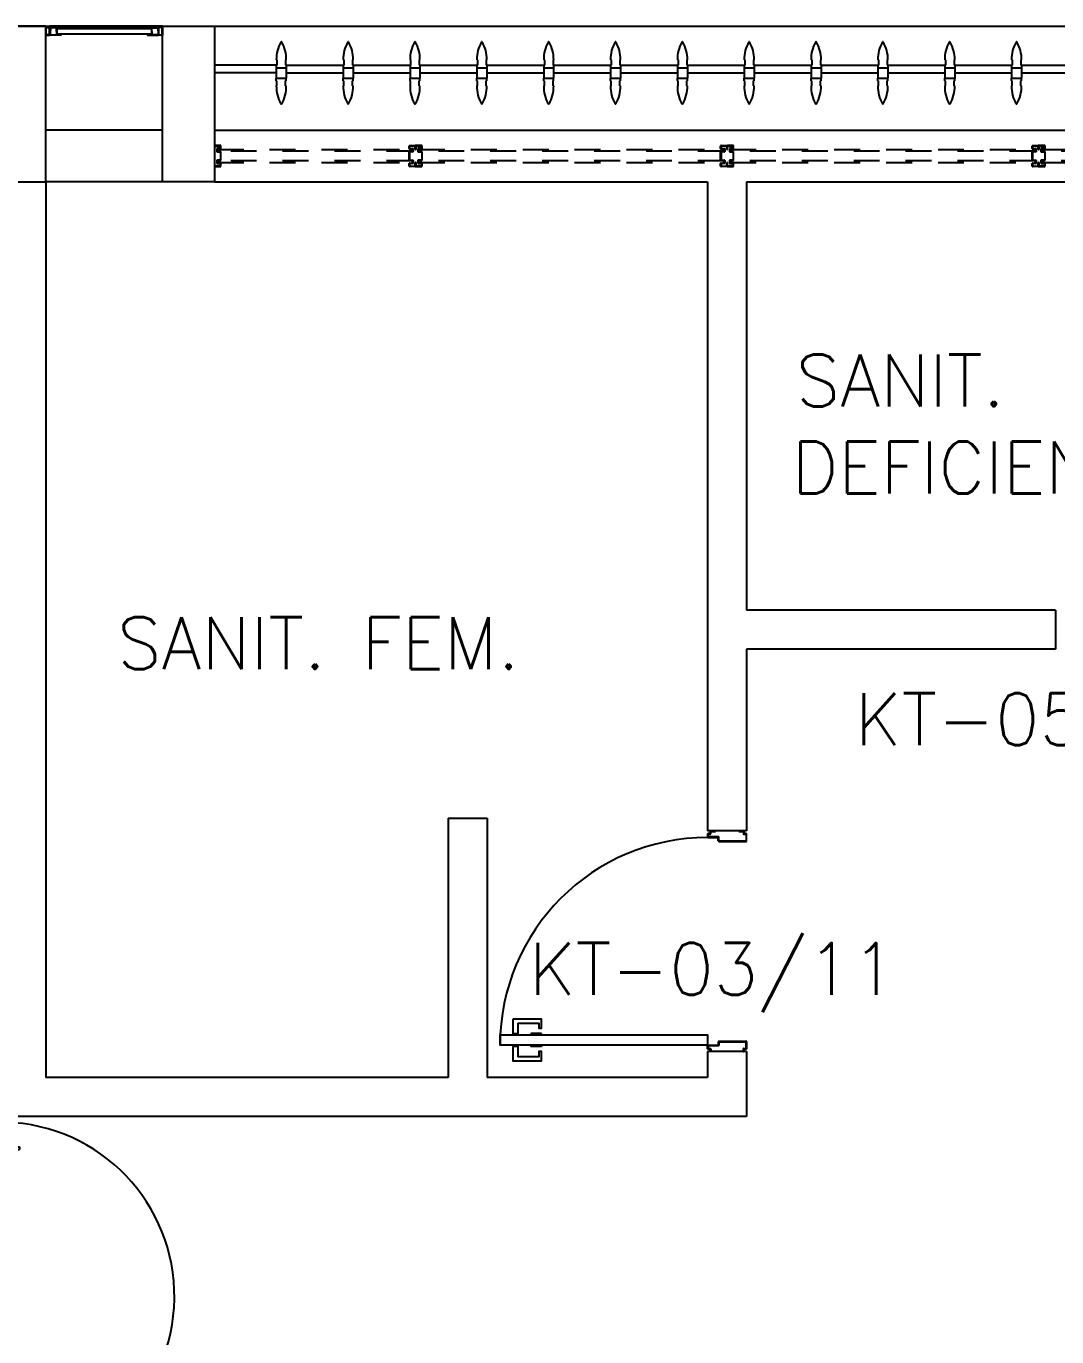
# Model space of a CAD drawing. Header units: millimetres. Extents: x 2686 to 2939, y 1294 to 1441.
# Drawn here: x 2803.6 to 2807.57, y 1433.53 to 1438.57 of the extents above; entities that cross this region are included whole.
import ezdxf

# ---------------------------------------------------------------- set-up
doc = ezdxf.new("R2010")
doc.units = ezdxf.units.MM
doc.linetypes.add('HIDDEN', pattern=[0.375, 0.25, -0.125])
for name, color, linetype in [('AR-ALV', 2, 'Continuous'), ('AR-ESCADA', 2, 'Continuous'), ('AR-ESQ', 1, 'Continuous'), ('AR-ESTC', 3, 'Continuous'), ('AR-PORTA', 1, 'Continuous'), ('AR-VIDRO', 2, 'Continuous'), ('BR-PAINEL', 1, 'Continuous'), ('BR-SUPORTE', 1, 'Continuous'), ('DT-ESQ-BAGUETE-C', 1, 'Continuous'), ('DT-ESQ-PERFIL CADEIRA-C', 2, 'Continuous'), ('DT-ESQ-PERFIL CADEIRA-V', 2, 'Continuous'), ('DT-ESQ-VENEZIANA-C', 1, 'Continuous'), ('DT-ESQ-VENEZIANA-V', 1, 'Continuous'), ('DT-ESQ-VIDRO-PROJ', 32, 'HIDDEN'), ('DT-TXTMOD', 1, 'Continuous'), ('ENDEREÇO', 2, 'Continuous'), ('ibio', 2, 'Continuous'), ('maçaneta', 1, 'Continuous'), ('montantes', 1, 'Continuous'), ('mov', 1, 'Continuous'), ('PM-PERFIL U-C', 2, 'Continuous'), ('pm1', 2, 'Continuous'), ('TEXTO', 2, 'Continuous')]:
    doc.layers.add(name, color=color, linetype=linetype)
doc.styles.add('S10', font='simplex.shx', dxfattribs={"height": 0.1})
doc.styles.add('UNB-100', font='simplex.shx', dxfattribs={"height": 0.2})
doc.styles.add('UNB1-100', font='simplex.shx', dxfattribs={"height": 0.2})

# ---------------------------------------------------------------- blocks, each defined once
blk = doc.blocks.new('EF59-P')
at = {"layer": 'DT-ESQ-VIDRO-PROJ', "ltscale": 0.1}
for points in [[(0.025, -0.1285), (0.025, -0.1385, -0.414214), (0.0235, -0.14), (0.0015, -0.14, -0.414214), (0, -0.1385), (0, -0.125), (0.0015, -0.125), (0.0015, -0.138, 0.414214), (0.002, -0.1385), (0.023, -0.1385, 0.414214), (0.0235, -0.138), (0.0235, -0.1285), (0.0105, -0.1285, -0.414214), (0.009, -0.127), (0.009, -0.117, -0.414214), (0.0105, -0.1155), (0.0235, -0.1155), (0.0235, -0.0845), (0.0105, -0.0845, -0.414214), (0.009, -0.083), (0.009, -0.073, -0.414214), (0.0105, -0.0715), (0.0235, -0.0715), (0.0235, -0.062, 0.414214), (0.023, -0.0615), (0.002, -0.0615, 0.414214), (0.0015, -0.062), (0.0015, -0.075), (0, -0.075), (0, -0.0615, -0.414214), (0.0015, -0.06), (0.0235, -0.06, -0.414214), (0.025, -0.0615), (0.025, -0.0715, -0.414214), (0.0235, -0.073), (0.0105, -0.073), (0.0105, -0.083), (0.0235, -0.083), (0.0235, -0.083, -0.414214), (0.025, -0.0845), (0.025, -0.1155, -0.414214), (0.0235, -0.117), (0.0235, -0.117), (0.0105, -0.117), (0.0105, -0.127), (0.0235, -0.127, -0.414214)], [(0.75, -0.1285), (0.75, -0.1385, 0.414214), (0.7515, -0.14), (0.7735, -0.14, 0.414214), (0.775, -0.1385), (0.775, -0.125), (0.7735, -0.125), (0.7735, -0.138, -0.414214), (0.773, -0.1385), (0.752, -0.1385, -0.414214), (0.7515, -0.138), (0.7515, -0.1285), (0.7645, -0.1285, 0.414214), (0.766, -0.127), (0.766, -0.117, 0.414214), (0.7645, -0.1155), (0.7515, -0.1155), (0.7515, -0.0845), (0.7645, -0.0845, 0.414214), (0.766, -0.083), (0.766, -0.073, 0.414214), (0.7645, -0.0715), (0.7515, -0.0715), (0.7515, -0.062, -0.414214), (0.752, -0.0615), (0.773, -0.0615, -0.414214), (0.7735, -0.062), (0.7735, -0.075), (0.775, -0.075), (0.775, -0.0615, 0.414214), (0.7735, -0.06), (0.7515, -0.06, 0.414214), (0.75, -0.0615), (0.75, -0.0715, 0.414214), (0.7515, -0.073), (0.7645, -0.073), (0.7645, -0.083), (0.7515, -0.083), (0.7515, -0.083, 0.414214), (0.75, -0.0845), (0.75, -0.1155, 0.414214), (0.7515, -0.117), (0.7515, -0.117), (0.7645, -0.117), (0.7645, -0.127), (0.7515, -0.127, 0.414214)], [(0.8, -0.1285), (0.8, -0.1385, -0.414214), (0.7985, -0.14), (0.7765, -0.14, -0.414214), (0.775, -0.1385), (0.775, -0.125), (0.7765, -0.125), (0.7765, -0.138, 0.414214), (0.777, -0.1385), (0.798, -0.1385, 0.414214), (0.7985, -0.138), (0.7985, -0.1285), (0.7855, -0.1285, -0.414214), (0.784, -0.127), (0.784, -0.117, -0.414214), (0.7855, -0.1155), (0.7985, -0.1155), (0.7985, -0.0845), (0.7855, -0.0845, -0.414214), (0.784, -0.083), (0.784, -0.073, -0.414214), (0.7855, -0.0715), (0.7985, -0.0715), (0.7985, -0.062, 0.414214), (0.798, -0.0615), (0.777, -0.0615, 0.414214), (0.7765, -0.062), (0.7765, -0.075), (0.775, -0.075), (0.775, -0.0615, -0.414214), (0.7765, -0.06), (0.7985, -0.06, -0.414214), (0.8, -0.0615), (0.8, -0.0715, -0.414214), (0.7985, -0.073), (0.7855, -0.073), (0.7855, -0.083), (0.7985, -0.083), (0.7985, -0.083, -0.414214), (0.8, -0.0845), (0.8, -0.1155, -0.414214), (0.7985, -0.117), (0.7985, -0.117), (0.7855, -0.117), (0.7855, -0.127), (0.7985, -0.127, -0.414214)], [(1.95, -0.1285), (1.95, -0.1385, 0.414214), (1.9515, -0.14), (1.9735, -0.14, 0.414214), (1.975, -0.1385), (1.975, -0.125), (1.9735, -0.125), (1.9735, -0.138, -0.414214), (1.973, -0.1385), (1.952, -0.1385, -0.414214), (1.9515, -0.138), (1.9515, -0.1285), (1.9645, -0.1285, 0.414214), (1.966, -0.127), (1.966, -0.117, 0.414214), (1.9645, -0.1155), (1.9515, -0.1155), (1.9515, -0.0845), (1.9645, -0.0845, 0.414214), (1.966, -0.083), (1.966, -0.073, 0.414214), (1.9645, -0.0715), (1.9515, -0.0715), (1.9515, -0.062, -0.414214), (1.952, -0.0615), (1.973, -0.0615, -0.414214), (1.9735, -0.062), (1.9735, -0.075), (1.975, -0.075), (1.975, -0.0615, 0.414214), (1.9735, -0.06), (1.9515, -0.06, 0.414214), (1.95, -0.0615), (1.95, -0.0715, 0.414214), (1.9515, -0.073), (1.9645, -0.073), (1.9645, -0.083), (1.9515, -0.083), (1.9515, -0.083, 0.414214), (1.95, -0.0845), (1.95, -0.1155, 0.414214), (1.9515, -0.117), (1.9515, -0.117), (1.9645, -0.117), (1.9645, -0.127), (1.9515, -0.127, 0.414214)], [(2, -0.1285), (2, -0.1385, -0.414214), (1.9985, -0.14), (1.9765, -0.14, -0.414214), (1.975, -0.1385), (1.975, -0.125), (1.9765, -0.125), (1.9765, -0.138, 0.414214), (1.977, -0.1385), (1.998, -0.1385, 0.414214), (1.9985, -0.138), (1.9985, -0.1285), (1.9855, -0.1285, -0.414214), (1.984, -0.127), (1.984, -0.117, -0.414214), (1.9855, -0.1155), (1.9985, -0.1155), (1.9985, -0.0845), (1.9855, -0.0845, -0.414214), (1.984, -0.083), (1.984, -0.073, -0.414214), (1.9855, -0.0715), (1.9985, -0.0715), (1.9985, -0.062, 0.414214), (1.998, -0.0615), (1.977, -0.0615, 0.414214), (1.9765, -0.062), (1.9765, -0.075), (1.975, -0.075), (1.975, -0.0615, -0.414214), (1.9765, -0.06), (1.9985, -0.06, -0.414214), (2, -0.0615), (2, -0.0715, -0.414214), (1.9985, -0.073), (1.9855, -0.073), (1.9855, -0.083), (1.9985, -0.083), (1.9985, -0.083, -0.414214), (2, -0.0845), (2, -0.1155, -0.414214), (1.9985, -0.117), (1.9985, -0.117), (1.9855, -0.117), (1.9855, -0.127), (1.9985, -0.127, -0.414214)], [(3.15, -0.1285), (3.15, -0.1385, 0.414214), (3.1515, -0.14), (3.1735, -0.14, 0.414214), (3.175, -0.1385), (3.175, -0.125), (3.1735, -0.125), (3.1735, -0.138, -0.414214), (3.173, -0.1385), (3.152, -0.1385, -0.414214), (3.1515, -0.138), (3.1515, -0.1285), (3.1645, -0.1285, 0.414214), (3.166, -0.127), (3.166, -0.117, 0.414214), (3.1645, -0.1155), (3.1515, -0.1155), (3.1515, -0.0845), (3.1645, -0.0845, 0.414214), (3.166, -0.083), (3.166, -0.073, 0.414214), (3.1645, -0.0715), (3.1515, -0.0715), (3.1515, -0.062, -0.414214), (3.152, -0.0615), (3.173, -0.0615, -0.414214), (3.1735, -0.062), (3.1735, -0.075), (3.175, -0.075), (3.175, -0.0615, 0.414214), (3.1735, -0.06), (3.1515, -0.06, 0.414214), (3.15, -0.0615), (3.15, -0.0715, 0.414214), (3.1515, -0.073), (3.1645, -0.073), (3.1645, -0.083), (3.1515, -0.083), (3.1515, -0.083, 0.414214), (3.15, -0.0845), (3.15, -0.1155, 0.414214), (3.1515, -0.117), (3.1515, -0.117), (3.1645, -0.117), (3.1645, -0.127), (3.1515, -0.127, 0.414214)], [(3.2, -0.1285), (3.2, -0.1385, -0.414214), (3.1985, -0.14), (3.1765, -0.14, -0.414214), (3.175, -0.1385), (3.175, -0.125), (3.1765, -0.125), (3.1765, -0.138, 0.414214), (3.177, -0.1385), (3.198, -0.1385, 0.414214), (3.1985, -0.138), (3.1985, -0.1285), (3.1855, -0.1285, -0.414214), (3.184, -0.127), (3.184, -0.117, -0.414214), (3.1855, -0.1155), (3.1985, -0.1155), (3.1985, -0.0845), (3.1855, -0.0845, -0.414214), (3.184, -0.083), (3.184, -0.073, -0.414214), (3.1855, -0.0715), (3.1985, -0.0715), (3.1985, -0.062, 0.414214), (3.198, -0.0615), (3.177, -0.0615, 0.414214), (3.1765, -0.062), (3.1765, -0.075), (3.175, -0.075), (3.175, -0.0615, -0.414214), (3.1765, -0.06), (3.1985, -0.06, -0.414214), (3.2, -0.0615), (3.2, -0.0715, -0.414214), (3.1985, -0.073), (3.1855, -0.073), (3.1855, -0.083), (3.1985, -0.083), (3.1985, -0.083, -0.414214), (3.2, -0.0845), (3.2, -0.1155, -0.414214), (3.1985, -0.117), (3.1985, -0.117), (3.1855, -0.117), (3.1855, -0.127), (3.1985, -0.127, -0.414214)], [(4.35, -0.1285), (4.35, -0.1385, 0.414214), (4.3515, -0.14), (4.3735, -0.14, 0.414214), (4.375, -0.1385), (4.375, -0.125), (4.3735, -0.125), (4.3735, -0.138, -0.414214), (4.373, -0.1385), (4.352, -0.1385, -0.414214), (4.3515, -0.138), (4.3515, -0.1285), (4.3645, -0.1285, 0.414214), (4.366, -0.127), (4.366, -0.117, 0.414214), (4.3645, -0.1155), (4.3515, -0.1155), (4.3515, -0.0845), (4.3645, -0.0845, 0.414214), (4.366, -0.083), (4.366, -0.073, 0.414214), (4.3645, -0.0715), (4.3515, -0.0715), (4.3515, -0.062, -0.414214), (4.352, -0.0615), (4.373, -0.0615, -0.414214), (4.3735, -0.062), (4.3735, -0.075), (4.375, -0.075), (4.375, -0.0615, 0.414214), (4.3735, -0.06), (4.3515, -0.06, 0.414214), (4.35, -0.0615), (4.35, -0.0715, 0.414214), (4.3515, -0.073), (4.3645, -0.073), (4.3645, -0.083), (4.3515, -0.083), (4.3515, -0.083, 0.414214), (4.35, -0.0845), (4.35, -0.1155, 0.414214), (4.3515, -0.117), (4.3515, -0.117), (4.3645, -0.117), (4.3645, -0.127), (4.3515, -0.127, 0.414214)], [(4.4, -0.1285), (4.4, -0.1385, -0.414214), (4.3985, -0.14), (4.3765, -0.14, -0.414214), (4.375, -0.1385), (4.375, -0.125), (4.3765, -0.125), (4.3765, -0.138, 0.414214), (4.377, -0.1385), (4.398, -0.1385, 0.414214), (4.3985, -0.138), (4.3985, -0.1285), (4.3855, -0.1285, -0.414214), (4.384, -0.127), (4.384, -0.117, -0.414214), (4.3855, -0.1155), (4.3985, -0.1155), (4.3985, -0.0845), (4.3855, -0.0845, -0.414214), (4.384, -0.083), (4.384, -0.073, -0.414214), (4.3855, -0.0715), (4.3985, -0.0715), (4.3985, -0.062, 0.414214), (4.398, -0.0615), (4.377, -0.0615, 0.414214), (4.3765, -0.062), (4.3765, -0.075), (4.375, -0.075), (4.375, -0.0615, -0.414214), (4.3765, -0.06), (4.3985, -0.06, -0.414214), (4.4, -0.0615), (4.4, -0.0715, -0.414214), (4.3985, -0.073), (4.3855, -0.073), (4.3855, -0.083), (4.3985, -0.083), (4.3985, -0.083, -0.414214), (4.4, -0.0845), (4.4, -0.1155, -0.414214), (4.3985, -0.117), (4.3985, -0.117), (4.3855, -0.117), (4.3855, -0.127), (4.3985, -0.127, -0.414214)], [(5.125, -0.1285), (5.125, -0.1385, 0.414214), (5.1265, -0.14), (5.1485, -0.14, 0.414214), (5.15, -0.1385), (5.15, -0.125), (5.1485, -0.125), (5.1485, -0.138, -0.414214), (5.148, -0.1385), (5.127, -0.1385, -0.414214), (5.1265, -0.138), (5.1265, -0.1285), (5.1395, -0.1285, 0.414214), (5.141, -0.127), (5.141, -0.117, 0.414214), (5.1395, -0.1155), (5.1265, -0.1155), (5.1265, -0.0845), (5.1395, -0.0845, 0.414214), (5.141, -0.083), (5.141, -0.073, 0.414214), (5.1395, -0.0715), (5.1265, -0.0715), (5.1265, -0.062, -0.414214), (5.127, -0.0615), (5.148, -0.0615, -0.414214), (5.1485, -0.062), (5.1485, -0.075), (5.15, -0.075), (5.15, -0.0615, 0.414214), (5.1485, -0.06), (5.1265, -0.06, 0.414214), (5.125, -0.0615), (5.125, -0.0715, 0.414214), (5.1265, -0.073), (5.1395, -0.073), (5.1395, -0.083), (5.1265, -0.083), (5.1265, -0.083, 0.414214), (5.125, -0.0845), (5.125, -0.1155, 0.414214), (5.1265, -0.117), (5.1265, -0.117), (5.1395, -0.117), (5.1395, -0.127), (5.1265, -0.127, 0.414214)]]:
    blk.add_lwpolyline(points, format="xyb", close=True, dxfattribs=at)
for points in [[(0.7625, -0.081), (0.7625, -0.075), (0.0125, -0.075), (0.0125, -0.081)], [(1.9625, -0.081), (1.9625, -0.075), (0.7875, -0.075), (0.7875, -0.081)], [(3.1625, -0.081), (3.1625, -0.075), (1.9875, -0.075), (1.9875, -0.081)], [(4.3625, -0.081), (4.3625, -0.075), (3.1875, -0.075), (3.1875, -0.081)], [(5.1375, -0.081), (5.1375, -0.075), (4.3875, -0.075), (4.3875, -0.081)], [(0.7625, -0.119), (0.7625, -0.125), (0.0125, -0.125), (0.0125, -0.119)], [(1.9625, -0.119), (1.9625, -0.125), (0.7875, -0.125), (0.7875, -0.119)], [(3.1625, -0.119), (3.1625, -0.125), (1.9875, -0.125), (1.9875, -0.119)], [(4.3625, -0.119), (4.3625, -0.125), (3.1875, -0.125), (3.1875, -0.119)], [(5.1375, -0.119), (5.1375, -0.125), (4.3875, -0.125), (4.3875, -0.119)]]:
    blk.add_lwpolyline(points, close=True, dxfattribs=at)
at = {"layer": 'DT-TXTMOD', "ltscale": 0.1, "style": 'S10', "flags": 3}
for tag, p in [('M01', (0.025, -0.28)), ('M02', (0.3253, -0.28)), ('M03', (0.627, -0.28)), ('M04', (0.9288, -0.28)), ('M05', (1.2306, -0.28)), ('M06', (1.5323, -0.28)), ('M07', (1.8341, -0.28)), ('M08', (2.1359, -0.28)), ('M09', (2.4376, -0.28)), ('M10', (2.7394, -0.28)), ('M11', (3.0412, -0.28)), ('M12', (3.3429, -0.28)), ('M13', (3.6447, -0.28)), ('M14', (3.9464, -0.28)), ('M15', (4.2482, -0.28)), ('M16', (4.55, -0.28)), ('M17', (4.8517, -0.28))]:
    blk.add_attdef(tag, p, '', height=0.1, dxfattribs=at)
blk = doc.blocks.new('PV1')
at = {"layer": 'AR-VIDRO'}
for p, q in [((0.6825, 0.02), (0.005, 0.02)), ((0.6825, 0.005), (0.005, 0.005)), ((0.0215, 0.0443), (0.0215, 0.0293)), ((0.0215, 0.0443), (0.6875, 0.0443)), ((0.0215, 0.0293), (0.6875, 0.0293)), ((2.7035, 0.0443), (2.0375, 0.0443)), ((2.7035, 0.0293), (2.0375, 0.0293)), ((2.0425, 0.02), (2.72, 0.02)), ((2.0425, 0.005), (2.72, 0.005)), ((2.7035, 0.0443), (2.7035, 0.0293))]:
    blk.add_line(p, q, dxfattribs=at)
at = {"layer": 'maçaneta'}
for p, q in [((0.1165, 0.0993), (0.1265, 0.0993)), ((0.1165, 0.0493), (0.1165, 0.0993)), ((0.1265, 0.0493), (0.1265, 0.0993)), ((2.5985, 0.0493), (2.5985, 0.0993)), ((2.6085, 0.0993), (2.5985, 0.0993)), ((2.6085, 0.0493), (2.6085, 0.0993)), ((0.1115, 0.0443), (0.1115, 0.0493)), ((0.1115, 0.0493), (0.1315, 0.0493)), ((0.1315, 0.0443), (0.1315, 0.0493)), ((2.6135, 0.0493), (2.5935, 0.0493)), ((2.5935, 0.0443), (2.5935, 0.0493)), ((2.6135, 0.0443), (2.6135, 0.0493))]:
    blk.add_line(p, q, dxfattribs=at)
at = {"layer": 'montantes'}
for p, q in [((0, 0), (0, 0.025)), ((0, 0.025), (0.02, 0.025)), ((0, 0), (0.02, 0)), ((0.005, 0.005), (0.005, 0.02)), ((0.02, 0.02), (0.02, 0.025)), ((0.02, 0), (0.02, 0.005)), ((0.6425, 0.0493), (0.6925, 0.0493)), ((0.6425, 0.025), (0.6925, 0.025)), ((0.6875, 0.025), (0.6675, 0.025)), ((0.6675, 0.02), (0.6675, 0.025)), ((0.6675, 0), (0.6675, 0.005)), ((0.6875, 0), (0.6675, 0)), ((0.6825, 0.005), (0.6825, 0.02)), ((0.6875, 0.0443), (0.6875, 0.0293)), ((0.6875, 0), (0.6875, 0.025)), ((0.6925, 0.0493), (0.6925, 0.025)), ((2.0325, 0.0493), (2.0325, 0.025)), ((2.0825, 0.0493), (2.0325, 0.0493)), ((2.0825, 0.025), (2.0325, 0.025)), ((2.0375, 0.0443), (2.0375, 0.0293)), ((2.0375, 0.025), (2.0575, 0.025)), ((2.0375, 0), (2.0375, 0.025)), ((2.0375, 0), (2.0575, 0)), ((2.0425, 0.005), (2.0425, 0.02)), ((2.0575, 0.02), (2.0575, 0.025)), ((2.0575, 0), (2.0575, 0.005)), ((2.705, 0.02), (2.705, 0.025)), ((2.725, 0.025), (2.705, 0.025)), ((2.705, 0), (2.705, 0.005)), ((2.725, 0), (2.705, 0)), ((2.72, 0.005), (2.72, 0.02)), ((2.725, 0), (2.725, 0.025))]:
    blk.add_line(p, q, dxfattribs=at)
for centre in [(0.6925, 0.02), (2.0325, 0.02)]:
    blk.add_circle(centre, 0.005, dxfattribs=at)
for centre, start, end in [((0.6425, 0.0443), 90, 180), ((0.6425, 0.03), 180, 270), ((2.0825, 0.0443), 0, 90), ((2.0825, 0.03), 270, 0)]:
    blk.add_arc(centre, 0.005, start, end, dxfattribs=at)
at = {"layer": 'mov'}
for centre, start, end in [((0.692, 0.025), 0, 178.3547), ((2.033, 0.025), 1.6453, 180)]:
    blk.add_arc(centre, 0.6705, start, end, dxfattribs=at)
blk = doc.blocks.new('PM3')
at = {"layer": 'maçaneta'}
for points in [[(0.02, 0.825), (-0.035, 0.825), (-0.035, 0.715), (0, 0.715), (0, 0.725), (-0.02, 0.725), (-0.02, 0.8035, -0.414214), (-0.0185, 0.805), (0.02, 0.805)], [(0.125, 0.825), (0.07, 0.825), (0.07, 0.805), (0.1085, 0.805, -0.414214), (0.11, 0.8035), (0.11, 0.725), (0.09, 0.725), (0.09, 0.715), (0.125, 0.715)]]:
    blk.add_lwpolyline(points, format="xyb", close=True, dxfattribs=at)
for points in [[(0.02, 0.715), (0.02, 0.755), (0.025, 0.755), (0.025, 0.715)], [(0.07, 0.715), (0.07, 0.755), (0.065, 0.755), (0.065, 0.715)]]:
    blk.add_lwpolyline(points, close=True, dxfattribs=at)
at = {"layer": 'mov'}
blk.add_arc((0.025, 0.075), 0.8, 0, 90, dxfattribs=at)
at = {"layer": 'PM-PERFIL U-C'}
for p, q in [((0, 0.045), (0, 0.0635)), ((0.0015, 0.065), (0.01, 0.065)), ((0.002, 0.063), (0.002, 0.045)), ((0.0105, 0.063), (0.002, 0.063)), ((0.01, 0.065), (0.01, 0.0735)), ((0.0115, 0.075), (0.0235, 0.075)), ((0.012, 0.073), (0.012, 0.0645)), ((0.023, 0.073), (0.012, 0.073)), ((0.023, 0.0335), (0.023, 0.073)), ((0.025, 0.0735), (0.025, 0.034)), ((0.825, 0.0735), (0.825, 0.034)), ((0.8385, 0.075), (0.8265, 0.075)), ((0.827, 0.073), (0.838, 0.073)), ((0.827, 0.0335), (0.827, 0.073)), ((0.838, 0.073), (0.838, 0.0645)), ((0.8395, 0.063), (0.848, 0.063)), ((0.84, 0.065), (0.84, 0.0735)), ((0.8485, 0.065), (0.84, 0.065)), ((0.848, 0.063), (0.848, 0.045)), ((0.85, 0.045), (0.85, 0.0635)), ((0.002, 0.045), (0, 0.045)), ((0.038, 0.032), (0.0245, 0.032)), ((0.0385, 0.034), (0.025, 0.034)), ((0.038, 0.032), (0.038, -0.073)), ((0.04, 0.0325), (0.04, -0.0735)), ((0.81, 0.0325), (0.81, -0.0735)), ((0.8115, 0.034), (0.825, 0.034)), ((0.812, 0.032), (0.8255, 0.032)), ((0.812, 0.032), (0.812, -0.073)), ((0.848, 0.045), (0.85, 0.045)), ((0, -0.045), (0.002, -0.045)), ((0, -0.0635), (0, -0.045)), ((0.002, -0.045), (0.002, -0.063)), ((0.85, -0.045), (0.848, -0.045)), ((0.848, -0.045), (0.848, -0.063)), ((0.85, -0.0635), (0.85, -0.045)), ((0.01, -0.065), (0.0015, -0.065)), ((0.002, -0.063), (0.0105, -0.063)), ((0.01, -0.0735), (0.01, -0.065)), ((0.0385, -0.075), (0.0115, -0.075)), ((0.012, -0.0645), (0.012, -0.073)), ((0.012, -0.073), (0.038, -0.073)), ((0.8115, -0.075), (0.8385, -0.075)), ((0.838, -0.073), (0.812, -0.073)), ((0.838, -0.0645), (0.838, -0.073)), ((0.848, -0.063), (0.8395, -0.063)), ((0.84, -0.0735), (0.84, -0.065)), ((0.84, -0.065), (0.8485, -0.065))]:
    blk.add_line(p, q, dxfattribs=at)
for centre, start, end in [((0.0015, 0.0635), 90, 180), ((0.0115, 0.0735), 90, 180), ((0.0105, 0.0645), 270, 0), ((0.0235, 0.0735), 360, 90), ((0.8265, 0.0735), 90, 180), ((0.8395, 0.0645), 180, 270), ((0.8385, 0.0735), 0, 90), ((0.8485, 0.0635), 0, 90), ((0.0245, 0.0335), 180, 270), ((0.0385, 0.0325), 0, 90), ((0.8115, 0.0325), 90, 180), ((0.8255, 0.0335), 270, 0), ((0.0015, -0.0635), 180, 270), ((0.0115, -0.0735), 180, 270), ((0.0105, -0.0645), 0, 90), ((0.0385, -0.0735), 269.9386, 0), ((0.8115, -0.0735), 180, 270.0614), ((0.8395, -0.0645), 90, 180), ((0.8385, -0.0735), 270, 0), ((0.8485, -0.0635), 270, 0)]:
    blk.add_arc(centre, 0.0015, start, end, dxfattribs=at)
at = {"layer": 'pm1'}
blk.add_lwpolyline([(0.065, 0.875), (0.065, 0.075), (0.025, 0.075), (0.025, 0.875)], close=True, dxfattribs=at)
blk = doc.blocks.new('EF01C-P')
at = {"layer": 'DT-ESQ-BAGUETE-C', "ltscale": 0.1}
for points in [[(0.0015, 0.035), (0.015, 0.035), (0.015, 0.0335), (0.0015, 0.0335), (0.0015, 0.005), (0.015, 0.005), (0.015, 0.0035), (0.0015, 0.0035, -0.414214), (0, 0.005), (0, 0.0335, -0.414214)], [(0.4485, 0.035), (0.435, 0.035), (0.435, 0.0335), (0.4485, 0.0335), (0.4485, 0.005), (0.435, 0.005), (0.435, 0.0035), (0.4485, 0.0035, 0.414214), (0.45, 0.005), (0.45, 0.0335, 0.414214)]]:
    blk.add_lwpolyline(points, format="xyb", close=True, dxfattribs=at)
at = {"layer": 'DT-ESQ-PERFIL CADEIRA-C', "ltscale": 0.1}
for points in [[(0.01, 0.0015), (0.01, 0.003), (0.0015, 0.003, 1), (0.0015, 0), (0.015, 0, 0.414214), (0.0165, 0.0015), (0.0165, 0.0335), (0.043, 0.0335)], [(0.043, 0.0065), (0.018, 0.0065), (0.018, 0.0165), (0.0165, 0.0165), (0.0165, 0.0065, 0.414214), (0.018, 0.005), (0.043, 0.005), (0.0565, 0.005, 1), (0.0565, 0.008), (0.043, 0.008), (0.043, 0.02), (0.043, 0.032), (0.0565, 0.032, 1), (0.0565, 0.035), (0.043, 0.035), (0.0165, 0.035, 0.414214), (0.015, 0.0335), (0.015, 0.0015), (0.0015, 0.0015)], [(0.0415, 0.02), (0.0415, 0.032, -0.414214), (0.043, 0.0335), (0.0565, 0.0335)], [(0.0415, 0.02), (0.0415, 0.008, 0.414214), (0.043, 0.0065), (0.0565, 0.0065)], [(0.407, 0.0065), (0.432, 0.0065), (0.432, 0.0165), (0.4335, 0.0165), (0.4335, 0.0065, -0.414214), (0.432, 0.005), (0.407, 0.005), (0.3935, 0.005, -1), (0.3935, 0.008), (0.407, 0.008), (0.407, 0.02), (0.407, 0.032), (0.3935, 0.032, -1), (0.3935, 0.035), (0.407, 0.035), (0.4335, 0.035, -0.414214), (0.435, 0.0335), (0.435, 0.0015), (0.4485, 0.0015)], [(0.4085, 0.02), (0.4085, 0.032, 0.414214), (0.407, 0.0335), (0.3935, 0.0335)], [(0.4085, 0.02), (0.4085, 0.008, -0.414214), (0.407, 0.0065), (0.3935, 0.0065)], [(0.44, 0.0015), (0.44, 0.003), (0.4485, 0.003, -1), (0.4485, 0), (0.435, 0, -0.414214), (0.4335, 0.0015), (0.4335, 0.0335), (0.407, 0.0335)]]:
    blk.add_lwpolyline(points, format="xyb", dxfattribs=at)
at = {"layer": 'DT-ESQ-PERFIL CADEIRA-V', "ltscale": 0.1}
blk.add_line((0.015, 0), (0.435, 0), dxfattribs=at)
at = {"layer": 'DT-ESQ-VENEZIANA-C', "ltscale": 0.1}
for p, q in [((0.043, 0.0105), (0.407, 0.0105)), ((0.043, 0.009), (0.407, 0.009))]:
    blk.add_line(p, q, dxfattribs=at)
at = {"layer": 'DT-ESQ-VENEZIANA-V', "ltscale": 0.1}
blk.add_line((0.043, 0.031), (0.407, 0.031), dxfattribs=at)
at = {"layer": 'DT-TXTMOD', "ltscale": 0.1, "style": 'S10', "flags": 3}
blk.add_attdef('EF01C', (0.0208, -0.14), '', height=0.1, dxfattribs=at)

msp = doc.modelspace()

# ---------------------------------------------------------------- linework, layer by layer
at = {"layer": 'AR-ALV'}
for p, q in [((2804.1207, 1438.1749), (2803.6707, 1438.1749)), ((2804.3207, 1438.1749), (2809.4707, 1438.1749)), ((2803.6707, 1437.9749), (2803.6707, 1434.5249)), ((2804.1207, 1437.9749), (2803.6707, 1437.9749)), ((2804.3207, 1437.9749), (2806.2207, 1437.9749)), ((2806.2207, 1437.9749), (2806.2207, 1435.4749)), ((2806.3707, 1437.9749), (2806.3707, 1436.3249)), ((2806.3707, 1437.9749), (2808.6207, 1437.9749)), ((2807.5607, 1436.3249), (2806.3707, 1436.3249)), ((2807.5607, 1436.3249), (2807.5607, 1436.1749)), ((2806.3707, 1436.1749), (2806.3707, 1435.4749)), ((2807.5607, 1436.1749), (2806.3707, 1436.1749)), ((2805.2207, 1435.5249), (2805.3707, 1435.5249)), ((2805.2207, 1435.5249), (2805.2207, 1434.5249)), ((2805.3707, 1435.5249), (2805.3707, 1434.5249)), ((2806.3707, 1435.4749), (2806.2207, 1435.4749)), ((2806.3707, 1434.6249), (2806.2207, 1434.6249)), ((2806.2207, 1434.6249), (2806.2207, 1434.5249)), ((2806.3707, 1434.6249), (2806.3707, 1434.3749)), ((2805.2207, 1434.5249), (2803.6707, 1434.5249)), ((2806.2207, 1434.5249), (2805.3707, 1434.5249)), ((2806.3707, 1434.3749), (2803.4707, 1434.3749))]:
    msp.add_line(p, q, dxfattribs=at)
at = {"layer": 'AR-ESTC'}
for p, q in [((2803.6707, 1438.5749), (2803.4707, 1438.5749)), ((2803.6707, 1437.9749), (2803.6707, 1438.5749)), ((2804.1207, 1438.5749), (2804.3207, 1438.5749)), ((2804.1207, 1437.9749), (2804.1207, 1438.5749)), ((2804.3207, 1438.5749), (2804.3207, 1437.9749)), ((2803.4707, 1437.9749), (2803.6707, 1437.9749)), ((2804.3207, 1437.9749), (2804.1207, 1437.9749))]:
    msp.add_line(p, q, dxfattribs=at)
at = {"layer": 'BR-PAINEL'}
for p, q in [((2804.559, 1438.4449), (2804.5615, 1438.4449)), ((2804.559, 1438.4249), (2804.559, 1438.4149)), ((2804.559, 1438.4249), (2804.5615, 1438.4249)), ((2804.559, 1438.4149), (2804.5974, 1438.4149)), ((2804.559, 1438.4149), (2804.559, 1438.3749)), ((2804.5615, 1438.4449), (2804.5615, 1438.4249)), ((2804.5949, 1438.4449), (2804.5949, 1438.4249)), ((2804.5974, 1438.4449), (2804.5949, 1438.4449)), ((2804.5974, 1438.4249), (2804.5949, 1438.4249)), ((2804.5974, 1438.4249), (2804.5974, 1438.4149)), ((2804.5974, 1438.4149), (2804.5974, 1438.3749)), ((2804.8165, 1438.4449), (2804.819, 1438.4449)), ((2804.8165, 1438.4249), (2804.8165, 1438.4149)), ((2804.8165, 1438.4249), (2804.819, 1438.4249)), ((2804.8165, 1438.4149), (2804.8549, 1438.4149)), ((2804.8165, 1438.4149), (2804.8165, 1438.3749)), ((2804.819, 1438.4449), (2804.819, 1438.4249)), ((2804.8524, 1438.4449), (2804.8524, 1438.4249)), ((2804.8549, 1438.4449), (2804.8524, 1438.4449)), ((2804.8549, 1438.4249), (2804.8524, 1438.4249)), ((2804.8549, 1438.4249), (2804.8549, 1438.4149)), ((2804.8549, 1438.4149), (2804.8549, 1438.3749)), ((2805.074, 1438.4449), (2805.0765, 1438.4449)), ((2805.074, 1438.4249), (2805.074, 1438.4149)), ((2805.074, 1438.4249), (2805.0765, 1438.4249)), ((2805.074, 1438.4149), (2805.1124, 1438.4149)), ((2805.074, 1438.4149), (2805.074, 1438.3749)), ((2805.0765, 1438.4449), (2805.0765, 1438.4249)), ((2805.1099, 1438.4449), (2805.1099, 1438.4249)), ((2805.1124, 1438.4449), (2805.1099, 1438.4449)), ((2805.1124, 1438.4249), (2805.1099, 1438.4249)), ((2805.1124, 1438.4249), (2805.1124, 1438.4149)), ((2805.1124, 1438.4149), (2805.1124, 1438.3749)), ((2805.3315, 1438.4449), (2805.334, 1438.4449)), ((2805.3315, 1438.4249), (2805.3315, 1438.4149)), ((2805.3315, 1438.4249), (2805.334, 1438.4249)), ((2805.3315, 1438.4149), (2805.3699, 1438.4149)), ((2805.3315, 1438.4149), (2805.3315, 1438.3749)), ((2805.334, 1438.4449), (2805.334, 1438.4249)), ((2805.3674, 1438.4449), (2805.3674, 1438.4249)), ((2805.3699, 1438.4449), (2805.3674, 1438.4449)), ((2805.3699, 1438.4249), (2805.3674, 1438.4249)), ((2805.3699, 1438.4249), (2805.3699, 1438.4149)), ((2805.3699, 1438.4149), (2805.3699, 1438.3749)), ((2805.589, 1438.4449), (2805.5915, 1438.4449)), ((2805.589, 1438.4249), (2805.589, 1438.4149)), ((2805.589, 1438.4249), (2805.5915, 1438.4249)), ((2805.589, 1438.4149), (2805.6274, 1438.4149)), ((2805.589, 1438.4149), (2805.589, 1438.3749)), ((2805.5915, 1438.4449), (2805.5915, 1438.4249)), ((2805.6249, 1438.4449), (2805.6249, 1438.4249)), ((2805.6274, 1438.4449), (2805.6249, 1438.4449)), ((2805.6274, 1438.4249), (2805.6249, 1438.4249)), ((2805.6274, 1438.4249), (2805.6274, 1438.4149)), ((2805.6274, 1438.4149), (2805.6274, 1438.3749)), ((2805.8465, 1438.4449), (2805.849, 1438.4449)), ((2805.8465, 1438.4249), (2805.8465, 1438.4149)), ((2805.8465, 1438.4249), (2805.849, 1438.4249)), ((2805.8465, 1438.4149), (2805.8849, 1438.4149)), ((2805.8465, 1438.4149), (2805.8465, 1438.3749)), ((2805.849, 1438.4449), (2805.849, 1438.4249)), ((2805.8824, 1438.4449), (2805.8824, 1438.4249)), ((2805.8849, 1438.4449), (2805.8824, 1438.4449)), ((2805.8849, 1438.4249), (2805.8824, 1438.4249)), ((2805.8849, 1438.4249), (2805.8849, 1438.4149)), ((2805.8849, 1438.4149), (2805.8849, 1438.3749)), ((2806.104, 1438.4449), (2806.1065, 1438.4449)), ((2806.104, 1438.4249), (2806.104, 1438.4149)), ((2806.104, 1438.4249), (2806.1065, 1438.4249)), ((2806.104, 1438.4149), (2806.1424, 1438.4149)), ((2806.104, 1438.4149), (2806.104, 1438.3749)), ((2806.1065, 1438.4449), (2806.1065, 1438.4249)), ((2806.1399, 1438.4449), (2806.1399, 1438.4249)), ((2806.1424, 1438.4449), (2806.1399, 1438.4449)), ((2806.1424, 1438.4249), (2806.1399, 1438.4249)), ((2806.1424, 1438.4249), (2806.1424, 1438.4149)), ((2806.1424, 1438.4149), (2806.1424, 1438.3749)), ((2806.3615, 1438.4449), (2806.364, 1438.4449)), ((2806.3615, 1438.4249), (2806.3615, 1438.4149)), ((2806.3615, 1438.4249), (2806.364, 1438.4249)), ((2806.3615, 1438.4149), (2806.3999, 1438.4149)), ((2806.3615, 1438.4149), (2806.3615, 1438.3749)), ((2806.364, 1438.4449), (2806.364, 1438.4249)), ((2806.3974, 1438.4449), (2806.3974, 1438.4249)), ((2806.3999, 1438.4449), (2806.3974, 1438.4449)), ((2806.3999, 1438.4249), (2806.3974, 1438.4249)), ((2806.3999, 1438.4249), (2806.3999, 1438.4149)), ((2806.3999, 1438.4149), (2806.3999, 1438.3749)), ((2806.619, 1438.4449), (2806.6215, 1438.4449)), ((2806.619, 1438.4249), (2806.619, 1438.4149)), ((2806.619, 1438.4249), (2806.6215, 1438.4249)), ((2806.619, 1438.4149), (2806.6574, 1438.4149)), ((2806.619, 1438.4149), (2806.619, 1438.3749)), ((2806.6215, 1438.4449), (2806.6215, 1438.4249)), ((2806.6549, 1438.4449), (2806.6549, 1438.4249)), ((2806.6574, 1438.4449), (2806.6549, 1438.4449)), ((2806.6574, 1438.4249), (2806.6549, 1438.4249)), ((2806.6574, 1438.4249), (2806.6574, 1438.4149)), ((2806.6574, 1438.4149), (2806.6574, 1438.3749)), ((2806.8765, 1438.4449), (2806.879, 1438.4449)), ((2806.8765, 1438.4249), (2806.8765, 1438.4149)), ((2806.8765, 1438.4249), (2806.879, 1438.4249)), ((2806.8765, 1438.4149), (2806.9149, 1438.4149)), ((2806.8765, 1438.4149), (2806.8765, 1438.3749)), ((2806.879, 1438.4449), (2806.879, 1438.4249)), ((2806.9124, 1438.4449), (2806.9124, 1438.4249)), ((2806.9149, 1438.4449), (2806.9124, 1438.4449)), ((2806.9149, 1438.4249), (2806.9124, 1438.4249)), ((2806.9149, 1438.4249), (2806.9149, 1438.4149)), ((2806.9149, 1438.4149), (2806.9149, 1438.3749)), ((2807.134, 1438.4449), (2807.1365, 1438.4449)), ((2807.134, 1438.4249), (2807.134, 1438.4149)), ((2807.134, 1438.4249), (2807.1365, 1438.4249)), ((2807.134, 1438.4149), (2807.1724, 1438.4149)), ((2807.134, 1438.4149), (2807.134, 1438.3749)), ((2807.1365, 1438.4449), (2807.1365, 1438.4249)), ((2807.1699, 1438.4449), (2807.1699, 1438.4249)), ((2807.1724, 1438.4449), (2807.1699, 1438.4449)), ((2807.1724, 1438.4249), (2807.1699, 1438.4249)), ((2807.1724, 1438.4249), (2807.1724, 1438.4149)), ((2807.1724, 1438.4149), (2807.1724, 1438.3749)), ((2807.3915, 1438.4449), (2807.394, 1438.4449)), ((2807.3915, 1438.4249), (2807.3915, 1438.4149)), ((2807.3915, 1438.4249), (2807.394, 1438.4249)), ((2807.3915, 1438.4149), (2807.4299, 1438.4149)), ((2807.3915, 1438.4149), (2807.3915, 1438.3749)), ((2807.394, 1438.4449), (2807.394, 1438.4249)), ((2807.4274, 1438.4449), (2807.4274, 1438.4249)), ((2807.4299, 1438.4449), (2807.4274, 1438.4449)), ((2807.4299, 1438.4249), (2807.4274, 1438.4249)), ((2807.4299, 1438.4249), (2807.4299, 1438.4149)), ((2807.4299, 1438.4149), (2807.4299, 1438.3749)), ((2804.559, 1438.3749), (2804.5974, 1438.3749)), ((2804.559, 1438.3649), (2804.559, 1438.3749)), ((2804.559, 1438.3649), (2804.5615, 1438.3649)), ((2804.5615, 1438.3449), (2804.5615, 1438.3649)), ((2804.5974, 1438.3649), (2804.5949, 1438.3649)), ((2804.5949, 1438.3449), (2804.5949, 1438.3649)), ((2804.5974, 1438.3649), (2804.5974, 1438.3749)), ((2804.8165, 1438.3749), (2804.8549, 1438.3749)), ((2804.8165, 1438.3649), (2804.8165, 1438.3749)), ((2804.8165, 1438.3649), (2804.819, 1438.3649)), ((2804.819, 1438.3449), (2804.819, 1438.3649)), ((2804.8549, 1438.3649), (2804.8524, 1438.3649)), ((2804.8524, 1438.3449), (2804.8524, 1438.3649)), ((2804.8549, 1438.3649), (2804.8549, 1438.3749)), ((2805.074, 1438.3749), (2805.1124, 1438.3749)), ((2805.074, 1438.3649), (2805.074, 1438.3749)), ((2805.074, 1438.3649), (2805.0765, 1438.3649)), ((2805.0765, 1438.3449), (2805.0765, 1438.3649)), ((2805.1124, 1438.3649), (2805.1099, 1438.3649)), ((2805.1099, 1438.3449), (2805.1099, 1438.3649)), ((2805.1124, 1438.3649), (2805.1124, 1438.3749)), ((2805.3315, 1438.3749), (2805.3699, 1438.3749)), ((2805.3315, 1438.3649), (2805.3315, 1438.3749)), ((2805.3315, 1438.3649), (2805.334, 1438.3649)), ((2805.334, 1438.3449), (2805.334, 1438.3649)), ((2805.3699, 1438.3649), (2805.3674, 1438.3649)), ((2805.3674, 1438.3449), (2805.3674, 1438.3649)), ((2805.3699, 1438.3649), (2805.3699, 1438.3749)), ((2805.589, 1438.3749), (2805.6274, 1438.3749)), ((2805.589, 1438.3649), (2805.589, 1438.3749)), ((2805.589, 1438.3649), (2805.5915, 1438.3649)), ((2805.5915, 1438.3449), (2805.5915, 1438.3649)), ((2805.6274, 1438.3649), (2805.6249, 1438.3649)), ((2805.6249, 1438.3449), (2805.6249, 1438.3649)), ((2805.6274, 1438.3649), (2805.6274, 1438.3749)), ((2805.8465, 1438.3749), (2805.8849, 1438.3749)), ((2805.8465, 1438.3649), (2805.8465, 1438.3749)), ((2805.8465, 1438.3649), (2805.849, 1438.3649)), ((2805.849, 1438.3449), (2805.849, 1438.3649)), ((2805.8849, 1438.3649), (2805.8824, 1438.3649)), ((2805.8824, 1438.3449), (2805.8824, 1438.3649)), ((2805.8849, 1438.3649), (2805.8849, 1438.3749)), ((2806.104, 1438.3749), (2806.1424, 1438.3749)), ((2806.104, 1438.3649), (2806.104, 1438.3749)), ((2806.104, 1438.3649), (2806.1065, 1438.3649)), ((2806.1065, 1438.3449), (2806.1065, 1438.3649)), ((2806.1424, 1438.3649), (2806.1399, 1438.3649)), ((2806.1399, 1438.3449), (2806.1399, 1438.3649)), ((2806.1424, 1438.3649), (2806.1424, 1438.3749)), ((2806.3615, 1438.3749), (2806.3999, 1438.3749)), ((2806.3615, 1438.3649), (2806.3615, 1438.3749)), ((2806.3615, 1438.3649), (2806.364, 1438.3649)), ((2806.364, 1438.3449), (2806.364, 1438.3649)), ((2806.3999, 1438.3649), (2806.3974, 1438.3649)), ((2806.3974, 1438.3449), (2806.3974, 1438.3649)), ((2806.3999, 1438.3649), (2806.3999, 1438.3749)), ((2806.619, 1438.3749), (2806.6574, 1438.3749)), ((2806.619, 1438.3649), (2806.619, 1438.3749)), ((2806.619, 1438.3649), (2806.6215, 1438.3649)), ((2806.6215, 1438.3449), (2806.6215, 1438.3649)), ((2806.6574, 1438.3649), (2806.6549, 1438.3649)), ((2806.6549, 1438.3449), (2806.6549, 1438.3649)), ((2806.6574, 1438.3649), (2806.6574, 1438.3749)), ((2806.8765, 1438.3749), (2806.9149, 1438.3749)), ((2806.8765, 1438.3649), (2806.8765, 1438.3749)), ((2806.8765, 1438.3649), (2806.879, 1438.3649)), ((2806.879, 1438.3449), (2806.879, 1438.3649)), ((2806.9149, 1438.3649), (2806.9124, 1438.3649)), ((2806.9124, 1438.3449), (2806.9124, 1438.3649)), ((2806.9149, 1438.3649), (2806.9149, 1438.3749)), ((2807.134, 1438.3749), (2807.1724, 1438.3749)), ((2807.134, 1438.3649), (2807.134, 1438.3749)), ((2807.134, 1438.3649), (2807.1365, 1438.3649)), ((2807.1365, 1438.3449), (2807.1365, 1438.3649)), ((2807.1724, 1438.3649), (2807.1699, 1438.3649)), ((2807.1699, 1438.3449), (2807.1699, 1438.3649)), ((2807.1724, 1438.3649), (2807.1724, 1438.3749)), ((2807.3915, 1438.3749), (2807.4299, 1438.3749)), ((2807.3915, 1438.3649), (2807.3915, 1438.3749)), ((2807.3915, 1438.3649), (2807.394, 1438.3649)), ((2807.394, 1438.3449), (2807.394, 1438.3649)), ((2807.4299, 1438.3649), (2807.4274, 1438.3649)), ((2807.4274, 1438.3449), (2807.4274, 1438.3649)), ((2807.4299, 1438.3649), (2807.4299, 1438.3749)), ((2804.559, 1438.3449), (2804.5615, 1438.3449)), ((2804.5974, 1438.3449), (2804.5949, 1438.3449)), ((2804.8165, 1438.3449), (2804.819, 1438.3449)), ((2804.8549, 1438.3449), (2804.8524, 1438.3449)), ((2805.074, 1438.3449), (2805.0765, 1438.3449)), ((2805.1124, 1438.3449), (2805.1099, 1438.3449)), ((2805.3315, 1438.3449), (2805.334, 1438.3449)), ((2805.3699, 1438.3449), (2805.3674, 1438.3449)), ((2805.589, 1438.3449), (2805.5915, 1438.3449)), ((2805.6274, 1438.3449), (2805.6249, 1438.3449)), ((2805.8465, 1438.3449), (2805.849, 1438.3449)), ((2805.8849, 1438.3449), (2805.8824, 1438.3449)), ((2806.104, 1438.3449), (2806.1065, 1438.3449)), ((2806.1424, 1438.3449), (2806.1399, 1438.3449)), ((2806.3615, 1438.3449), (2806.364, 1438.3449)), ((2806.3999, 1438.3449), (2806.3974, 1438.3449)), ((2806.619, 1438.3449), (2806.6215, 1438.3449)), ((2806.6574, 1438.3449), (2806.6549, 1438.3449)), ((2806.8765, 1438.3449), (2806.879, 1438.3449)), ((2806.9149, 1438.3449), (2806.9124, 1438.3449)), ((2807.134, 1438.3449), (2807.1365, 1438.3449)), ((2807.1724, 1438.3449), (2807.1699, 1438.3449)), ((2807.3915, 1438.3449), (2807.394, 1438.3449)), ((2807.4299, 1438.3449), (2807.4274, 1438.3449))]:
    msp.add_line(p, q, dxfattribs=at)
for centre, radius, start, end in [((2804.684, 1438.4488), 0.1251, 148.4721, 181.772), ((2804.5782, 1438.5136), 0.001, 37.1012, 142.8988), ((2804.4724, 1438.4488), 0.1251, 358.228, 31.5279), ((2804.9415, 1438.4488), 0.1251, 148.4721, 181.772), ((2804.8357, 1438.5136), 0.001, 37.1012, 142.8988), ((2804.7299, 1438.4488), 0.1251, 358.228, 31.5279), ((2805.199, 1438.4488), 0.1251, 148.4721, 181.772), ((2805.0932, 1438.5136), 0.001, 37.1012, 142.8988), ((2804.9874, 1438.4488), 0.1251, 358.228, 31.5279), ((2805.4565, 1438.4488), 0.1251, 148.4721, 181.772), ((2805.3507, 1438.5136), 0.001, 37.1012, 142.8988), ((2805.2449, 1438.4488), 0.1251, 358.228, 31.5279), ((2805.714, 1438.4488), 0.1251, 148.4721, 181.772), ((2805.6082, 1438.5136), 0.001, 37.1012, 142.8988), ((2805.5024, 1438.4488), 0.1251, 358.228, 31.5279), ((2805.9715, 1438.4488), 0.1251, 148.4721, 181.772), ((2805.8657, 1438.5136), 0.001, 37.1012, 142.8988), ((2805.7599, 1438.4488), 0.1251, 358.228, 31.5279), ((2806.229, 1438.4488), 0.1251, 148.4721, 181.772), ((2806.1232, 1438.5136), 0.001, 37.1012, 142.8988), ((2806.0174, 1438.4488), 0.1251, 358.228, 31.5279), ((2806.4865, 1438.4488), 0.1251, 148.4721, 181.772), ((2806.3807, 1438.5136), 0.001, 37.1012, 142.8988), ((2806.2749, 1438.4488), 0.1251, 358.228, 31.5279), ((2806.744, 1438.4488), 0.1251, 148.4721, 181.772), ((2806.6382, 1438.5136), 0.001, 37.1012, 142.8988), ((2806.5324, 1438.4488), 0.1251, 358.228, 31.5279), ((2807.0015, 1438.4488), 0.1251, 148.4721, 181.772), ((2806.8957, 1438.5136), 0.001, 37.1012, 142.8988), ((2806.7899, 1438.4488), 0.1251, 358.228, 31.5279), ((2807.259, 1438.4488), 0.1251, 148.4721, 181.772), ((2807.1532, 1438.5136), 0.001, 37.1012, 142.8988), ((2807.0474, 1438.4488), 0.1251, 358.228, 31.5279), ((2807.5165, 1438.4488), 0.1251, 148.4721, 181.772), ((2807.4107, 1438.5136), 0.001, 37.1012, 142.8988), ((2807.3049, 1438.4488), 0.1251, 358.228, 31.5279), ((2804.684, 1438.341), 0.1251, 178.228, 211.5279), ((2804.4724, 1438.341), 0.1251, 328.4721, 1.772), ((2804.9415, 1438.341), 0.1251, 178.228, 211.5279), ((2804.7299, 1438.341), 0.1251, 328.4721, 1.772), ((2805.199, 1438.341), 0.1251, 178.228, 211.5279), ((2804.9874, 1438.341), 0.1251, 328.4721, 1.772), ((2805.4565, 1438.341), 0.1251, 178.228, 211.5279), ((2805.2449, 1438.341), 0.1251, 328.4721, 1.772), ((2805.714, 1438.341), 0.1251, 178.228, 211.5279), ((2805.5024, 1438.341), 0.1251, 328.4721, 1.772), ((2805.9715, 1438.341), 0.1251, 178.228, 211.5279), ((2805.7599, 1438.341), 0.1251, 328.4721, 1.772), ((2806.229, 1438.341), 0.1251, 178.228, 211.5279), ((2806.0174, 1438.341), 0.1251, 328.4721, 1.772), ((2806.4865, 1438.341), 0.1251, 178.228, 211.5279), ((2806.2749, 1438.341), 0.1251, 328.4721, 1.772), ((2806.744, 1438.341), 0.1251, 178.228, 211.5279), ((2806.5324, 1438.341), 0.1251, 328.4721, 1.772), ((2807.0015, 1438.341), 0.1251, 178.228, 211.5279), ((2806.7899, 1438.341), 0.1251, 328.4721, 1.772), ((2807.259, 1438.341), 0.1251, 178.228, 211.5279), ((2807.0474, 1438.341), 0.1251, 328.4721, 1.772), ((2807.5165, 1438.341), 0.1251, 178.228, 211.5279), ((2807.3049, 1438.341), 0.1251, 328.4721, 1.772), ((2804.5782, 1438.2762), 0.001, 217.1012, 322.8988), ((2804.8357, 1438.2762), 0.001, 217.1012, 322.8988), ((2805.0932, 1438.2762), 0.001, 217.1012, 322.8988), ((2805.3507, 1438.2762), 0.001, 217.1012, 322.8988), ((2805.6082, 1438.2762), 0.001, 217.1012, 322.8988), ((2805.8657, 1438.2762), 0.001, 217.1012, 322.8988), ((2806.1232, 1438.2762), 0.001, 217.1012, 322.8988), ((2806.3807, 1438.2762), 0.001, 217.1012, 322.8988), ((2806.6382, 1438.2762), 0.001, 217.1012, 322.8988), ((2806.8957, 1438.2762), 0.001, 217.1012, 322.8988), ((2807.1532, 1438.2762), 0.001, 217.1012, 322.8988), ((2807.4107, 1438.2762), 0.001, 217.1012, 322.8988)]:
    msp.add_arc(centre, radius, start, end, dxfattribs=at)
at = {"layer": 'BR-SUPORTE'}
for p, q in [((2804.559, 1438.4249), (2804.3207, 1438.4249)), ((2804.5974, 1438.4249), (2804.819, 1438.4249)), ((2804.8549, 1438.4249), (2805.0765, 1438.4249)), ((2805.1124, 1438.4249), (2805.334, 1438.4249)), ((2805.3699, 1438.4249), (2805.5915, 1438.4249)), ((2805.6274, 1438.4249), (2805.849, 1438.4249)), ((2805.8849, 1438.4249), (2806.1065, 1438.4249)), ((2806.1424, 1438.4249), (2806.364, 1438.4249)), ((2806.3999, 1438.4249), (2806.6215, 1438.4249)), ((2806.6574, 1438.4249), (2806.879, 1438.4249)), ((2806.9149, 1438.4249), (2807.1365, 1438.4249)), ((2807.1724, 1438.4249), (2807.394, 1438.4249)), ((2807.4299, 1438.4249), (2807.6515, 1438.4249)), ((2804.559, 1438.3949), (2804.3207, 1438.3949)), ((2804.5974, 1438.3949), (2804.8165, 1438.3949)), ((2804.8549, 1438.3949), (2805.074, 1438.3949)), ((2805.1124, 1438.3949), (2805.3315, 1438.3949)), ((2805.3699, 1438.3949), (2805.589, 1438.3949)), ((2805.6274, 1438.3949), (2805.8465, 1438.3949)), ((2805.8849, 1438.3949), (2806.104, 1438.3949)), ((2806.1424, 1438.3949), (2806.3615, 1438.3949)), ((2806.3999, 1438.3949), (2806.619, 1438.3949)), ((2806.6574, 1438.3949), (2806.8765, 1438.3949)), ((2806.9149, 1438.3949), (2807.134, 1438.3949)), ((2807.1724, 1438.3949), (2807.3915, 1438.3949)), ((2807.4299, 1438.3949), (2807.649, 1438.3949))]:
    msp.add_line(p, q, dxfattribs=at)
at = {"layer": 'ibio'}
msp.add_line((2803.4707, 1438.5749), (2870.3207, 1438.5749), dxfattribs=at)

# ---------------------------------------------------------------- block references
at = {"layer": 'AR-ESCADA', "rotation": 270}
msp.add_blockref('PV1', (2803.4707, 1434.3749), dxfattribs=at)
at = {"layer": 'AR-ESQ', "rotation": 180}
for name, p in [('EF01C-P', (2804.1207, 1438.5749)), ('EF59-P', (2809.4707, 1437.9749))]:
    msp.add_blockref(name, p, dxfattribs=at)
at = {"layer": 'AR-PORTA', "rotation": 90}
msp.add_blockref('PM3', (2806.2957, 1434.6249), dxfattribs=at)

# ---------------------------------------------------------------- texts
at = {"layer": 'ENDEREÇO', "style": 'UNB1-100'}
for s, p in [('KT-05/12', (2806.7877, 1435.8052)), ('KT-03/11', (2805.5326, 1434.8438))]:
    msp.add_text(s, height=0.2, dxfattribs=at).set_placement(p)
at = {"layer": 'TEXTO', "style": 'UNB-100'}
for s, p in [('SANIT.', (2806.5602, 1437.1104)), ('DEFICIENTE', (2806.5442, 1436.7749)), ('SANIT. FEM.', (2803.9452, 1436.0988))]:
    msp.add_text(s, height=0.2, dxfattribs=at).set_placement(p)

doc.saveas('drawing.dxf')
